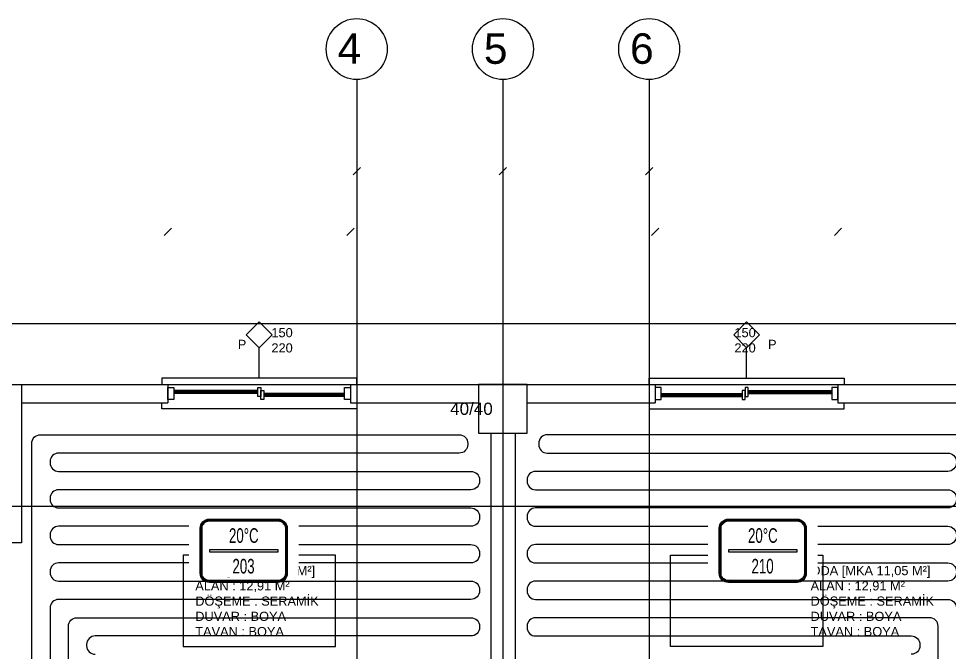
# Model space of a CAD drawing. Header units: centimetres. Extents: x -1224 to 8120, y -5771 to -1283.
# Drawn here: x 4178 to 4942, y -1803 to -1283 of the extents above; entities that cross this region are included whole.
import ezdxf

# ---------------------------------------------------------------- set-up
doc = ezdxf.new("R2010")
doc.units = ezdxf.units.CM
for name, color, linetype in [('ROTAS-ISITMA-MAHAL-ETIKET', 2, 'Continuous'), ('ROTAS-ISITMA-PEX', 1, 'Continuous'), ('ROTAS-MIMARI', 8, 'Continuous'), ('ROTAS-MIMARI-KOLON', 8, 'Continuous'), ('ROTAS-MIMARI-YAZI', 8, 'Continuous')]:
    doc.layers.add(name, color=color, linetype=linetype)
doc.styles.add('ROTAS-YAZI', font='arial.ttf')

# ---------------------------------------------------------------- blocks, each defined once
blk = doc.blocks.new('ROTAS-YI-MAHAL')
at = {"color": 2, "extrusion": (0, 0, -1)}
for points in [[(35.71, -18.44), (35.71, 18.44, 0.414214), (28.21, 25.94), (-28.21, 25.94, 0.414214), (-35.71, 18.44), (-35.71, -18.44, 0.414214), (-28.21, -25.94), (28.21, -25.94, 0.414214)], [(34.21, -18.44), (34.21, 18.44, 0.414214), (28.21, 24.44), (-28.21, 24.44, 0.414214), (-34.21, 18.44), (-34.21, -18.44, 0.414214), (-28.21, -24.44), (28.21, -24.44, 0.414214)]]:
    blk.add_lwpolyline(points, format="xyb", close=True, dxfattribs=at)
at = {"color": 4, "extrusion": (0, 0, -1)}
for points in [[(35.21, -18.44), (35.21, 18.44, 0.414214), (28.21, 25.44), (-28.21, 25.44, 0.414214), (-35.21, 18.44), (-35.21, -18.44, 0.414214), (-28.21, -25.44), (28.21, -25.44, 0.414214)], [(34.71, -18.44), (34.71, 18.44, 0.414214), (28.21, 24.94), (-28.21, 24.94, 0.414214), (-34.71, 18.44), (-34.71, -18.44, 0.414214), (-28.21, -24.94), (28.21, -24.94, 0.414214)]]:
    blk.add_lwpolyline(points, format="xyb", close=True, dxfattribs=at)
at = {"color": 2, "extrusion": (0, 0, -1)}
blk.add_lwpolyline([(28.21, -0.75), (-28.21, -0.75), (-28.21, 0.75), (28.21, 0.75)], close=True, dxfattribs=at)
at = {"color": 4, "style": 'ROTAS-YAZI', "width": 0.65}
blk.add_attdef('DERECE', (-12.12, 6.47), '', height=12, dxfattribs=at)
at = {"color": 2, "style": 'ROTAS-YAZI', "width": 0.65, "flags": 1}
for tag in ['ALAN', 'MAHAL']:
    blk.add_attdef(tag, (0, 0), '', height=5, dxfattribs=at)
at = {"color": 1, "style": 'ROTAS-YAZI', "width": 0.65}
blk.add_attdef('NO', (-9.26, -18.64), '', height=12, dxfattribs=at)

msp = doc.modelspace()

# ---------------------------------------------------------------- linework, layer by layer
at = {"layer": 'ROTAS-ISITMA-PEX'}
for points in [[(4189.08, -1909.44), (4189.08, -1631.44, -0.414214), (4196.08, -1624.44), (4539.92, -1624.44, -0.414214), (4546.92, -1631.44), (4546.92, -1632.44, -0.414214), (4539.92, -1639.44), (4211.08, -1639.44, 0.414214), (4204.08, -1646.44), (4204.08, -1647.44, 0.414214), (4211.08, -1654.44), (4549.5, -1654.44, -0.414214), (4556.5, -1661.44), (4556.5, -1662.44, -0.414214), (4549.5, -1669.44), (4211.08, -1669.44, 0.414214), (4204.08, -1676.44), (4204.08, -1677.44, 0.414214), (4211.08, -1684.44), (4549.5, -1684.44, -0.414214), (4556.5, -1691.44), (4556.5, -1692.44, -0.414214), (4549.5, -1699.44), (4211.08, -1699.44, 0.414214), (4204.08, -1706.44), (4204.08, -1707.44, 0.414214), (4211.08, -1714.44), (4549.5, -1714.44, -0.414214), (4556.5, -1721.44), (4556.5, -1722.44, -0.414214), (4549.5, -1729.44), (4211.08, -1729.44, 0.414214), (4204.08, -1736.44), (4204.08, -1737.44, 0.414214), (4211.08, -1744.44), (4549.5, -1744.44, -0.414214), (4556.5, -1751.44), (4556.5, -1752.44, -0.414214), (4549.5, -1759.44), (4211.08, -1759.44, 0.414214), (4204.08, -1766.44), (4204.08, -1909.44)], [(4955.92, -1624.44), (4612.08, -1624.44, 0.414214), (4605.08, -1631.44), (4605.08, -1632.44, 0.414214), (4612.08, -1639.44), (4940.92, -1639.44, -0.414214), (4947.92, -1646.44)], [(4947.92, -1647.44, -0.414214), (4940.92, -1654.44), (4602.5, -1654.44, 0.414214), (4595.5, -1661.44), (4595.5, -1662.44, 0.414214), (4602.5, -1669.44), (4940.92, -1669.44, -0.414214), (4947.92, -1676.44)], [(4947.92, -1677.44, -0.414214), (4940.92, -1684.44), (4602.5, -1684.44, 0.414214), (4595.5, -1691.44), (4595.5, -1692.44, 0.414214), (4602.5, -1699.44), (4940.92, -1699.44, -0.414214), (4947.92, -1706.44)], [(4947.92, -1707.44, -0.414214), (4940.92, -1714.44), (4602.5, -1714.44, 0.414214), (4595.5, -1721.44), (4595.5, -1722.44, 0.414214), (4602.5, -1729.44), (4940.92, -1729.44, -0.414214), (4947.92, -1736.44)], [(4947.92, -1737.44, -0.414214), (4940.92, -1744.44), (4602.5, -1744.44, 0.414214), (4595.5, -1751.44), (4595.5, -1752.44, 0.414214), (4602.5, -1759.44), (4940.92, -1759.44, -0.414214), (4947.92, -1766.44)], [(4219.08, -1909.44), (4219.08, -1781.44, -0.414214), (4226.08, -1774.44), (4549.5, -1774.44, -0.414214), (4556.5, -1781.44), (4556.5, -1782.44, -0.414214), (4549.5, -1789.44), (4241.08, -1789.44, 0.414214), (4234.08, -1796.44), (4234.08, -1797.44, 0.414214), (4241.08, -1804.44)], [(4932.92, -1909.44), (4932.92, -1781.44, 0.414214), (4925.92, -1774.44), (4602.5, -1774.44, 0.414214), (4595.5, -1781.44), (4595.5, -1782.44, 0.414214), (4602.5, -1789.44), (4910.92, -1789.44, -0.414214), (4917.92, -1796.44), (4917.92, -1797.44, -0.414214), (4910.92, -1804.44)]]:
    msp.add_lwpolyline(points, format="xyb", dxfattribs=at)
at = {"layer": 'ROTAS-MIMARI'}
for points in [[(4455.73, -1333.08), (4455.73, -3298.08)], [(4575.73, -1333.08), (4575.73, -3298.08)], [(4695.73, -1333.08), (4695.73, -3298.08)], [(4458.73, -1405.08), (4452.73, -1411.08)], [(4452.73, -1411.08), (4458.73, -1405.08)], [(4572.73, -1411.08), (4578.73, -1405.08)], [(4578.73, -1405.08), (4572.73, -1411.08)], [(4692.73, -1411.08), (4698.73, -1405.08)], [(4698.73, -1405.08), (4692.73, -1411.08)], [(4297.73, -1461.08), (4303.73, -1455.08)], [(4303.73, -1455.08), (4297.73, -1461.08)], [(4447.73, -1461.08), (4453.73, -1455.08)], [(4453.73, -1455.08), (4447.73, -1461.08)], [(4697.73, -1461.08), (4703.73, -1455.08)], [(4703.73, -1455.08), (4697.73, -1461.08)], [(4847.73, -1461.08), (4853.73, -1455.08)], [(4853.73, -1455.08), (4847.73, -1461.08)], [(4375.73, -1578.08), (4375.73, -1553.08)], [(4775.73, -1578.08), (4775.73, -1553.08)], [(4455.73, -1583.08), (4455.73, -1578.08), (4295.73, -1578.08), (4295.73, -1583.08)], [(4695.73, -1583.08), (4695.73, -1578.08), (4855.73, -1578.08), (4855.73, -1583.08)], [(3525.73, -1583.08), (5625.73, -1583.08)], [(4180.73, -1583.08), (4300.73, -1583.08)], [(4300.73, -1583.08), (4300.73, -1598.08)], [(4374.48, -1588.08), (4305.73, -1588.08)], [(4450.73, -1583.08), (4555.73, -1583.08)], [(4450.73, -1583.08), (4450.73, -1598.08)], [(4595.73, -1583.08), (4700.73, -1583.08)], [(4700.73, -1583.08), (4700.73, -1598.08)], [(4776.98, -1588.08), (4845.73, -1588.08)], [(4850.73, -1583.08), (4970.73, -1583.08)], [(4850.73, -1583.08), (4850.73, -1598.08)], [(4374.48, -1589.08), (4305.73, -1589.08)], [(4374.48, -1589.58), (4305.73, -1589.58)], [(4374.48, -1590.58), (4305.73, -1590.58)], [(4445.73, -1590.58), (4379.48, -1590.58)], [(4445.73, -1591.58), (4379.48, -1591.58)], [(4445.73, -1592.08), (4379.48, -1592.08)], [(4445.73, -1593.08), (4379.48, -1593.08)], [(4705.73, -1590.58), (4771.98, -1590.58)], [(4705.73, -1591.58), (4771.98, -1591.58)], [(4705.73, -1592.08), (4771.98, -1592.08)], [(4705.73, -1593.08), (4771.98, -1593.08)], [(4776.98, -1589.08), (4845.73, -1589.08)], [(4776.98, -1589.58), (4845.73, -1589.58)], [(4776.98, -1590.58), (4845.73, -1590.58)], [(4180.73, -1598.08), (4300.73, -1598.08)], [(4455.73, -1598.08), (4455.73, -1603.08), (4295.73, -1603.08), (4295.73, -1598.08)], [(4450.73, -1598.08), (4555.73, -1598.08)], [(4595.73, -1598.08), (4700.73, -1598.08)], [(4695.73, -1598.08), (4695.73, -1603.08), (4855.73, -1603.08), (4855.73, -1598.08)], [(4850.73, -1598.08), (4970.73, -1598.08)], [(4565.73, -1623.08), (4565.73, -1923.08)], [(4585.73, -1623.08), (4585.73, -1923.08)], [(3525.73, -1683.08), (5625.73, -1683.08)], [(4313.23, -1723.08), (4313.23, -1798.08), (4438.23, -1798.08), (4438.23, -1723.08), (4313.23, -1723.08)], [(4838.23, -1723.08), (4838.23, -1798.08), (4713.23, -1798.08), (4713.23, -1723.08), (4838.23, -1723.08)]]:
    msp.add_lwpolyline(points, dxfattribs=at)
for points in [[(3725.73, -1533.08), (5425.73, -1533.08), (5425.73, -3098.08), (3725.73, -3098.08), (3725.73, -1533.08)], [(4375.73, -1553.08), (4365.13, -1542.48), (4375.73, -1531.87), (4386.34, -1542.48), (4375.73, -1553.08)], [(4775.73, -1553.08), (4786.34, -1542.48), (4775.73, -1531.87), (4765.13, -1542.48), (4775.73, -1553.08)], [(4305.73, -1585.58), (4305.73, -1595.58), (4300.73, -1595.58), (4300.73, -1585.58), (4305.73, -1585.58)], [(4376.98, -1585.58), (4376.98, -1593.08), (4374.48, -1593.08), (4374.48, -1585.58), (4376.98, -1585.58)], [(4379.48, -1588.08), (4379.48, -1595.58), (4376.98, -1595.58), (4376.98, -1588.08), (4379.48, -1588.08)], [(4450.73, -1585.58), (4450.73, -1595.58), (4445.73, -1595.58), (4445.73, -1585.58), (4450.73, -1585.58)], [(4700.73, -1585.58), (4700.73, -1595.58), (4705.73, -1595.58), (4705.73, -1585.58), (4700.73, -1585.58)], [(4771.98, -1588.08), (4771.98, -1595.58), (4774.48, -1595.58), (4774.48, -1588.08), (4771.98, -1588.08)], [(4774.48, -1585.58), (4774.48, -1593.08), (4776.98, -1593.08), (4776.98, -1585.58), (4774.48, -1585.58)], [(4845.73, -1585.58), (4845.73, -1595.58), (4850.73, -1595.58), (4850.73, -1585.58), (4845.73, -1585.58)]]:
    msp.add_lwpolyline(points, close=True, dxfattribs=at)
for centre in [(4455.73, -1308.08), (4575.73, -1308.08), (4695.73, -1308.08)]:
    msp.add_circle(centre, 25, dxfattribs=at)
at = {"layer": 'ROTAS-MIMARI-KOLON'}
for points in [[(4180.73, -1583.08), (4180.73, -1713.08), (4120.73, -1713.08), (4120.73, -1683.08), (4150.73, -1683.08), (4150.73, -1583.08), (4180.73, -1583.08)], [(4555.73, -1623.08), (4595.73, -1623.08), (4595.73, -1583.08), (4555.73, -1583.08), (4555.73, -1623.08)]]:
    msp.add_lwpolyline(points, close=True, dxfattribs=at)

# ---------------------------------------------------------------- texts
at = {"layer": 'ROTAS-MIMARI-YAZI', "attachment_point": 1, "style": 'ROTAS-YAZI'}
for s, insert, char_height in [('4', (4440.05, -1295.14), 25), ('5', (4560.05, -1295.14), 25), ('6', (4680.05, -1295.14), 25), ('150\\P220', (4385.73, -1536.89), 7.5), ('150\\P220', (4765.74, -1536.89), 7.5), ('P', (4358.14, -1546.51), 7.5), ('P', (4793.32, -1546.51), 7.5), ('40/40', (4532.43, -1598.06), 10), ('ODA [MKA 11,05 M²]\\PALAN : 12,91 M² \\PDÖŞEME : SERAMİK\\PDUVAR : BOYA \\PTAVAN : BOYA', (4323.23, -1732.06), 7.5), ('ODA [MKA 11,05 M²]\\PALAN : 12,91 M² \\PDÖŞEME : SERAMİK\\PDUVAR : BOYA \\PTAVAN : BOYA', (4828.23, -1732.06), 7.5)]:
    msp.add_mtext(s, dxfattribs=dict(at, insert=insert, char_height=char_height))

# ---------------------------------------------------------------- next in the draw order: wipeouts: each hides what was drawn before it
for points in [[(4318, -1741.53), (4408, -1741.53), (4408, -1697.53), (4318, -1697.53)], [(4744, -1741.53), (4834, -1741.53), (4834, -1697.53), (4744, -1697.53)]]:
    msp.add_wipeout(points)

# ---------------------------------------------------------------- next in the draw order: block references
at = {"layer": 'ROTAS-ISITMA-MAHAL-ETIKET'}
for p, values in [((4363, -1719.53), {'DERECE': '20%%DC', 'NO': '203'}), ((4789, -1719.53), {'DERECE': '20%%DC', 'NO': '210'})]:
    msp.add_blockref('ROTAS-YI-MAHAL', p, dxfattribs=at).add_auto_attribs(values)

doc.saveas('drawing.dxf')
